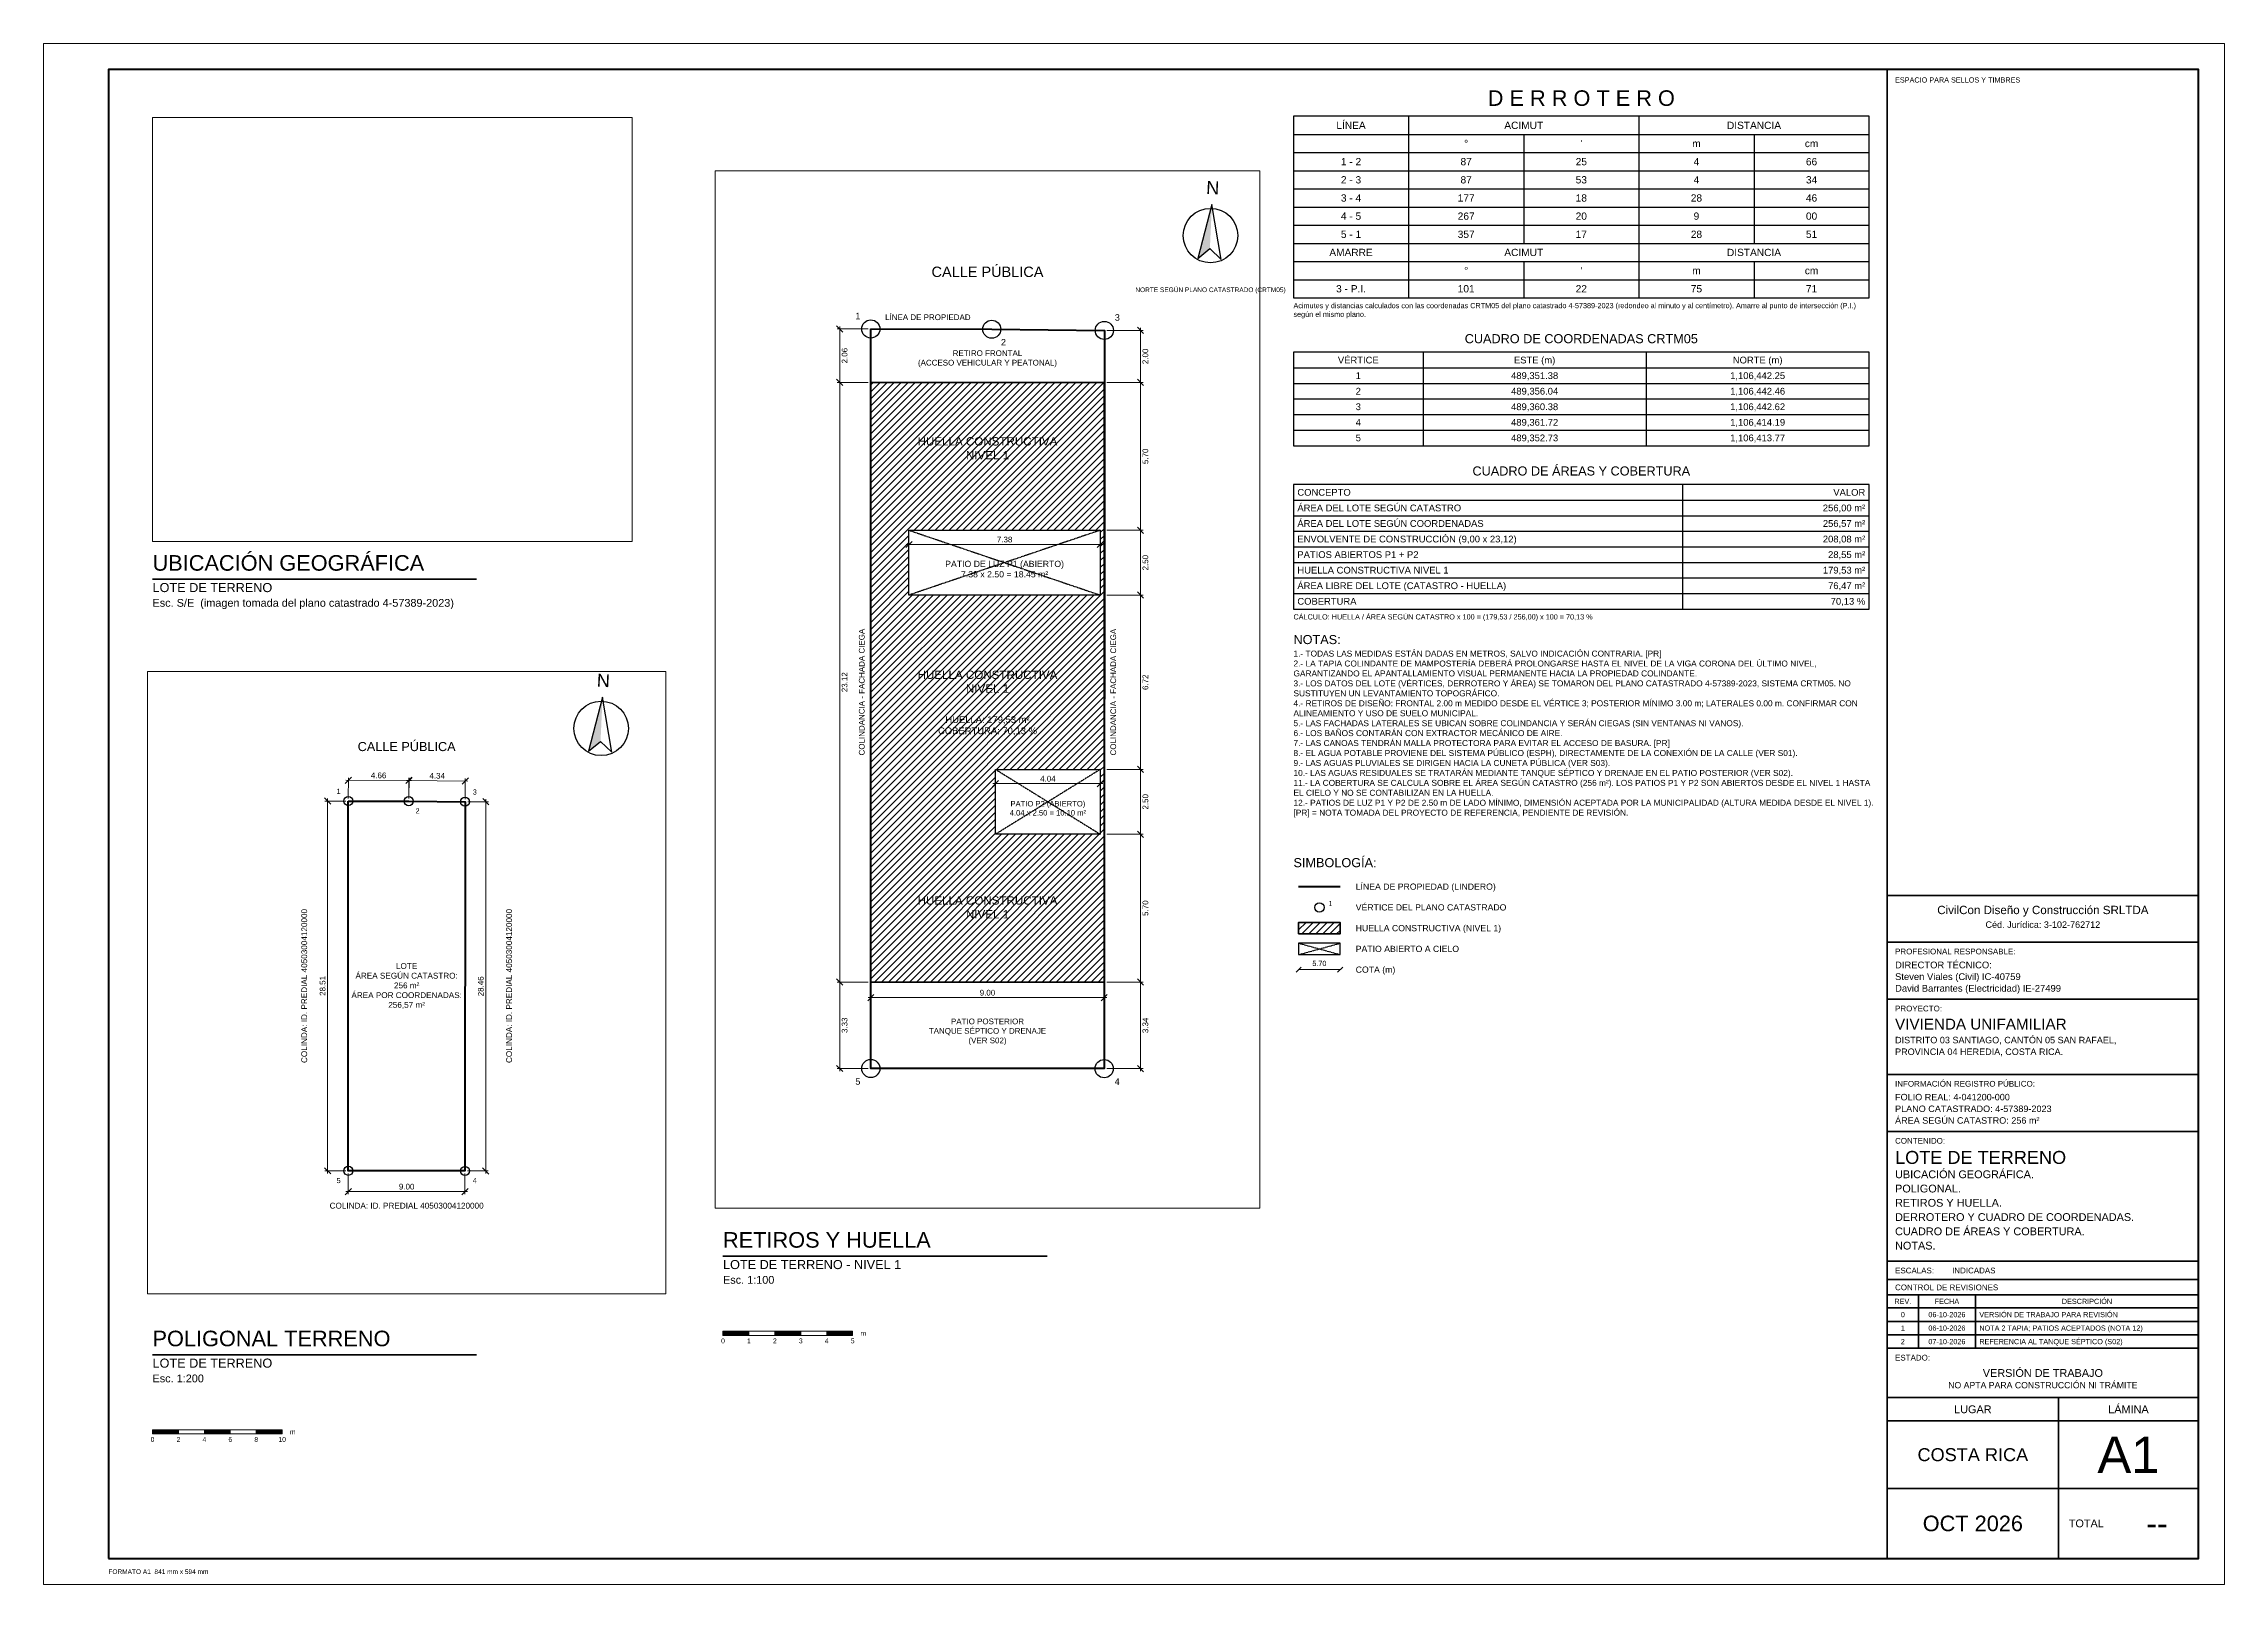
# Paper-space layout 'A1-LOTE' of a CAD drawing. Header units: metres, sheet in millimetres. Extents: x 0 to 841, y 0 to 594.
# The model-space entities are those that its viewports show. They can reach past a viewport. Long polylines and large blocks are cut down to what shows.
import ezdxf
from ezdxf.enums import TextEntityAlignment as Align

# ---------------------------------------------------------------- set-up
doc = ezdxf.new("R2010")
doc.units = ezdxf.units.M
doc.linetypes.add('DASHED2', pattern=[0.762, 0.635, -0.127])
for name, color, linetype, lineweight in [('A-CAJETIN', 7, 'Continuous', 35), ('A-CAJETIN-TXT', 7, 'Continuous', 25), ('A-ESCALA-GRAF', 7, 'Continuous', 18), ('A-HUELLA', 7, 'Continuous', 35), ('A-HUELLA-TRAMA', 8, 'Continuous', 9), ('A-IMAGEN-REF', 7, 'Continuous', 13), ('A-MARCO', 7, 'Continuous', 70), ('A-NORTE', 7, 'Continuous', 25), ('A-NOTAS', 7, 'Continuous', 18), ('A-PATIO', 7, 'Continuous', 25), ('A-TABLAS', 7, 'Continuous', 25), ('A-TEXTO', 7, 'Continuous', 18), ('A-TITULOS', 7, 'Continuous', 35), ('T-COTA-100', 7, 'Continuous', 18), ('T-COTA-200', 7, 'Continuous', 18), ('T-LINDERO', 7, 'Continuous', 50), ('T-TXT-100', 7, 'Continuous', 18), ('T-TXT-200', 7, 'Continuous', 18), ('T-VERTICE', 7, 'Continuous', 25)]:
    doc.layers.add(name, color=color, linetype=linetype, lineweight=lineweight)
doc.layers.add('A-VIEWPORT', color=8, linetype='Continuous', lineweight=13, plot=False)
doc.styles.add('ARIAL', font='arial.ttf')
doc.dimstyles.new('COTA-100', dxfattribs={"dimtxt": 0.22, "dimasz": 0.12, "dimexe": 0.1, "dimexo": 0.1, "dimgap": 0.08, "dimtad": 1, "dimzin": 0, "dimdsep": 46, "dimtxsty": 'ARIAL', "dimtsz": 0.12, "dimcen": 2.5, "dimdle": 0.1, "dimclrd": 7, "dimclre": 7, "dimclrt": 7, "dimazin": 3, "dimtfac": 1, "dimtmove": 0, "dimatfit": 3, "dimlwd": 18, "dimlwe": 13})
doc.dimstyles.new('COTA-200', dxfattribs={"dimtxt": 0.44, "dimasz": 0.24, "dimexe": 0.2, "dimexo": 0.2, "dimgap": 0.16, "dimtad": 1, "dimzin": 0, "dimdsep": 46, "dimtxsty": 'ARIAL', "dimtsz": 0.24, "dimcen": 2.5, "dimdle": 0.2, "dimclrd": 7, "dimclre": 7, "dimclrt": 7, "dimazin": 3, "dimtfac": 1, "dimtmove": 0, "dimatfit": 3, "dimlwd": 18, "dimlwe": 13})
picture_1 = doc.add_image_def('image1.png', size_in_pixel=(1470, 1299))

# ---------------------------------------------------------------- blocks, each defined once
blk = doc.blocks.new('NORTE')
blk.add_hatch(color=0).paths.add_polyline_path([(0, 12), (0, -5), (-4.5, -9)])
blk.add_lwpolyline([(0, 12), (-4.5, -9), (0, -5), (4.5, -9)], close=True)
blk.add_circle((0, 0), 10.5)
at = {"style": 'ARIAL'}
blk.add_text('N', height=5, dxfattribs=at).set_placement((0, 14.5), align=Align.BOTTOM_CENTER)
blk = doc.blocks.new('CAJETIN_A1')
for p, q in [((0, 255.6), (120, 255.6)), ((0, 237.6), (120, 237.6)), ((0, 215.6), (120, 215.6)), ((0, 186.6), (120, 186.6)), ((0, 164.6), (120, 164.6)), ((0, 114.6), (120, 114.6)), ((0, 107.6), (120, 107.6)), ((0, 101.6), (120, 101.6)), ((12, 101.6), (12, 81)), ((34, 101.6), (34, 81)), ((0, 96.6), (120, 96.6)), ((0, 91.4), (120, 91.4)), ((0, 86.2), (120, 86.2)), ((0, 81), (120, 81)), ((0, 62), (120, 62)), ((66, 62), (66, 0)), ((0, 53), (120, 53)), ((0, 27), (120, 27))]:
    blk.add_line(p, q)
blk.add_lwpolyline([(0, 0), (120, 0), (120, 574), (0, 574)], close=True)
at = {"style": 'ARIAL'}
for s, height, p in [('ESPACIO PARA SELLOS Y TIMBRES', 2, (3, 571)), ('PROFESIONAL RESPONSABLE:', 2.2, (3, 235.1)), ('PROYECTO:', 2.2, (3, 213.1)), ('INFORMACIÓN REGISTRO PÚBLICO:', 2.2, (3, 184.1)), ('CONTENIDO:', 2.2, (3, 162.1)), ('ESCALAS:', 2.2, (3, 112.1)), ('CONTROL DE REVISIONES', 2.2, (3, 105.6)), ('ESTADO:', 2.2, (3, 78.5))]:
    blk.add_text(s, height=height, dxfattribs=at).set_placement(p, align=Align.TOP_LEFT)
for s, height, p in [('REV.', 2, (6, 99.1)), ('FECHA', 2, (23, 99.1)), ('DESCRIPCIÓN', 2, (77, 99.1)), ('LUGAR', 3, (33, 57.5)), ('LÁMINA', 3, (93, 57.5))]:
    blk.add_text(s, height=height, dxfattribs=at).set_placement(p, align=Align.MIDDLE_CENTER)
blk.add_text('TOTAL', height=3, dxfattribs=at).set_placement((70, 13.5), align=Align.MIDDLE_LEFT)
for tag, height, p in [('EMPRESA_CED', 2.5, (60, 245.6)), ('EMPRESA', 3.2, (60, 251.6)), ('ESTADO_1', 3, (60, 73)), ('ESTADO_2', 2.4, (60, 68))]:
    blk.add_attdef(tag, text='', height=height, dxfattribs=at).set_placement(p, align=Align.TOP_CENTER)
for tag, height, p in [('PROF_1', 2.6, (3, 230.1)), ('PROF_2', 2.6, (3, 225.6)), ('PROF_3', 2.6, (3, 221.1)), ('PROYECTO', 4.2, (3, 208.1)), ('UBIC_1', 2.5, (3, 201.1)), ('UBIC_2', 2.5, (3, 196.6)), ('UBIC_3', 2.5, (3, 192.1)), ('REG_1', 2.5, (3, 179.1)), ('REG_2', 2.5, (3, 174.6)), ('REG_3', 2.5, (3, 170.1)), ('CONT_TIT', 5, (3, 157.1)), ('CONT_1', 3, (3, 149.6)), ('CONT_2', 3, (3, 144.1)), ('CONT_3', 3, (3, 138.6)), ('CONT_4', 3, (3, 133.1)), ('CONT_5', 3, (3, 127.6)), ('CONT_6', 3, (3, 122.1)), ('ESCALAS', 2.2, (25, 112.1))]:
    blk.add_attdef(tag, text='', height=height, dxfattribs=at).set_placement(p, align=Align.TOP_LEFT)
for tag, height, p in [('REV0_N', 2, (6, 94)), ('REV0_F', 2, (23, 94)), ('REV1_N', 2, (6, 88.8)), ('REV2_N', 2, (6, 83.6)), ('REV1_F', 2, (23, 88.8)), ('REV2_F', 2, (23, 83.6)), ('LUGAR', 5, (33, 40)), ('LAMINA', 14, (93, 40)), ('TOTAL', 9, (104, 13.5)), ('FECHA', 6, (33, 13.5))]:
    blk.add_attdef(tag, text='', height=height, dxfattribs=at).set_placement(p, align=Align.MIDDLE_CENTER)
for tag, p in [('REV0_D', (35.5, 94)), ('REV1_D', (35.5, 88.8)), ('REV2_D', (35.5, 83.6))]:
    blk.add_attdef(tag, text='', height=2, dxfattribs=at).set_placement(p, align=Align.MIDDLE_LEFT)
blk = doc.blocks.new('VERTICE')
blk.add_circle((0, 0), 0.35)

msp = doc.modelspace()

# ---------------------------------------------------------------- hatches: boundary and pattern name
at = {"layer": 'A-HUELLA-TRAMA'}
h = msp.add_hatch(dxfattribs=at)
h.set_pattern_fill('ANSI31', scale=0.06)
h.paths.add_polyline_path([(0, -2.06), (9, -2.06), (9, -25.18), (0, -25.18)])
h.paths.add_polyline_path([(1.47, -7.76), (8.85, -7.76), (8.85, -10.26), (1.47, -10.26)], flags=16)
h.paths.add_polyline_path([(4.81, -16.98), (8.85, -16.98), (8.85, -19.48), (4.81, -19.48)], flags=16)

# ---------------------------------------------------------------- linework, layer by layer
at = {"layer": 'A-HUELLA'}
msp.add_lwpolyline([(0, -2.06), (9, -2.06), (9, -25.18), (0, -25.18)], close=True, dxfattribs=at)
at = {"layer": 'A-PATIO', "linetype": 'DASHED2', "ltscale": 0.25}
for p, q in [((1.47, -7.76), (8.85, -10.26)), ((8.85, -7.76), (1.47, -10.26)), ((4.81, -16.98), (8.85, -19.48)), ((8.85, -16.98), (4.81, -19.48))]:
    msp.add_line(p, q, dxfattribs=at)
at = {"layer": 'A-PATIO'}
for points in [[(1.47, -7.76), (8.85, -7.76), (8.85, -10.26), (1.47, -10.26)], [(4.81, -16.98), (8.85, -16.98), (8.85, -19.48), (4.81, -19.48)]]:
    msp.add_lwpolyline(points, close=True, dxfattribs=at)
at = {"layer": 'T-LINDERO'}
msp.add_lwpolyline([(0, 0), (4.665, -0.011), (9.007, -0.057), (9, -28.518), (0, -28.512)], close=True, dxfattribs=at)

# ---------------------------------------------------------------- block references
at = {"layer": 'T-VERTICE'}
for p in [(0, 0), (4.665, -0.011), (9.007, -0.057), (0, -28.512), (9, -28.518)]:
    msp.add_blockref('VERTICE', p, dxfattribs=at)

# ---------------------------------------------------------------- texts
at = {"layer": 'T-TXT-100', "style": 'ARIAL'}
for s, p in [('1', (-0.5, 0.5)), ('3', (9.507, 0.443)), ('2', (5.115, -0.511)), ('5', (-0.5, -29.012)), ('4', (9.5, -29.018))]:
    msp.add_text(s, height=0.25, dxfattribs=at).set_placement(p, align=Align.MIDDLE_CENTER)
for p in [(-0.35, -14), (9.35, -14)]:
    msp.add_text('COLINDANCIA - FACHADA CIEGA', height=0.22, rotation=90, dxfattribs=at).set_placement(p, align=Align.MIDDLE_CENTER)
at = {"layer": 'T-TXT-100', "attachment_point": 5, "style": 'ARIAL'}
for s, insert, char_height, width in [('CALLE PÚBLICA', (4.5, 2.2), 0.4, 6.5), ('LÍNEA DE PROPIEDAD', (2.2, 0.45), 0.22, 6.5), ('RETIRO FRONTAL\\P(ACCESO VEHICULAR Y PEATONAL)', (4.5, -1.15), 0.22, 7.5), ('HUELLA CONSTRUCTIVA\\PNIVEL 1', (4.5, -4.6), 0.32, 6.5), ('PATIO DE LUZ P1 (ABIERTO)\\P7.38 x 2.50 = 18.45 m²', (5.16, -9.26), 0.24, 5.5), ('HUELLA CONSTRUCTIVA\\PNIVEL 1', (4.5, -13.6), 0.32, 6.5), ('HUELLA: 179,53 m²\\PCOBERTURA: 70,13 %', (4.5, -15.3), 0.26, 6), ('PATIO P2 (ABIERTO)\\P4.04 x 2.50 = 10.10 m²', (6.83, -18.48), 0.21, 3.9), ('HUELLA CONSTRUCTIVA\\PNIVEL 1', (4.5, -22.3), 0.32, 6.5), ('PATIO POSTERIOR\\PTANQUE SÉPTICO Y DRENAJE\\P(VER S02)', (4.5, -27.096), 0.22, 8)]:
    msp.add_mtext(s, dxfattribs=dict(at, insert=insert, char_height=char_height, width=width))
at = {"layer": 'T-TXT-200', "style": 'ARIAL'}
for s, height, p in [('CALLE PÚBLICA', 0.7, (4.5, 4.2)), ('1', 0.4, (-0.75, 0.75)), ('3', 0.4, (9.757, 0.693)), ('2', 0.4, (5.34, -0.761)), ('5', 0.4, (-0.75, -29.262)), ('4', 0.4, (9.75, -29.268)), ('COLINDA: ID. PREDIAL 40503004120000', 0.45, (4.5, -31.2))]:
    msp.add_text(s, height=height, dxfattribs=at).set_placement(p, align=Align.MIDDLE_CENTER)
for p in [(-3.4, -14.26), (12.4, -14.26)]:
    msp.add_text('COLINDA: ID. PREDIAL 40503004120000', height=0.45, rotation=90, dxfattribs=at).set_placement(p, align=Align.MIDDLE_CENTER)
at = {"layer": 'T-TXT-200', "insert": (4.5, -14.26), "char_height": 0.45, "width": 8.5, "attachment_point": 5, "style": 'ARIAL'}
msp.add_mtext('LOTE\\PÁREA SEGÚN CATASTRO: 256 m²\\PÁREA POR COORDENADAS: 256,57 m²', dxfattribs=at)

# ---------------------------------------------------------------- dimensions: what is measured, and where the dimension line sits
at = {"layer": 'T-COTA-100'}
for base, p1, p2 in [((-1.2, 0), (0, 0), (0, -2.06)), ((10.4, -0.057), (9, -0.057), (9, -2.06)), ((-1.2, -2.06), (0, -2.06), (0, -25.18)), ((10.4, -2.06), (9, -2.06), (9, -7.76)), ((10.4, -7.76), (9, -7.76), (9, -10.26)), ((10.4, -10.26), (9, -10.26), (9, -16.98)), ((10.4, -16.98), (9, -16.98), (9, -19.48)), ((10.4, -19.48), (9, -19.48), (9, -25.18)), ((-1.2, -25.18), (0, -25.18), (0, -28.512)), ((10.4, -25.18), (9, -25.18), (9, -28.518))]:
    msp.add_linear_dim(base=base, p1=p1, p2=p2, angle=90, dimstyle='COTA-100', dxfattribs=at).render()
for base, p1, p2 in [((1.47, -8.31), (1.47, -7.76), (8.85, -7.76)), ((4.81, -17.53), (4.81, -16.98), (8.85, -16.98)), ((0, -25.78), (0, -25.18), (9, -25.18))]:
    msp.add_linear_dim(base=base, p1=p1, p2=p2, dimstyle='COTA-100', dxfattribs=at).render()
at = {"layer": 'T-COTA-200'}
for base, p1, p2, angle in [((0.0037, 1.6), (0, 0), (4.6647, -0.0109), 359.86637), ((4.682, 1.589), (4.665, -0.011), (9.007, -0.057), 359.39745), ((-1.6, -28.512), (0, -28.512), (0, 0), 90), ((10.6, -28.519), (9, -28.518), (9.007, -0.057), 89.98466), ((-0.001, -30.112), (0, -28.512), (9, -28.518), 359.96095)]:
    msp.add_linear_dim(base=base, p1=p1, p2=p2, angle=angle, dimstyle='COTA-200', dxfattribs=at).render()

psp = doc.layouts.new('A1-LOTE')

# ---------------------------------------------------------------- hatches: boundary and pattern name
at = {"layer": 'A-ESCALA-GRAF'}
for points in [[(262, 96), (272, 96), (272, 97.6), (262, 97.6)], [(282, 96), (292, 96), (292, 97.6), (282, 97.6)], [(302, 96), (312, 96), (312, 97.6), (302, 97.6)], [(42, 58), (52, 58), (52, 59.6), (42, 59.6)], [(62, 58), (72, 58), (72, 59.6), (62, 59.6)], [(82, 58), (92, 58), (92, 59.6), (82, 59.6)]]:
    psp.add_hatch(color=7, dxfattribs=at).paths.add_polyline_path(points)
at = {"layer": 'A-HUELLA-TRAMA'}
h = psp.add_hatch(dxfattribs=at)
h.set_pattern_fill('ANSI31', scale=0.6)
h.paths.add_polyline_path([(484, 250.8), (500, 250.8), (500, 255.2), (484, 255.2)])

# ---------------------------------------------------------------- linework, layer by layer
at = {"layer": 'A-ESCALA-GRAF'}
for points in [[(262, 96), (272, 96), (272, 97.6), (262, 97.6)], [(272, 96), (282, 96), (282, 97.6), (272, 97.6)], [(282, 96), (292, 96), (292, 97.6), (282, 97.6)], [(292, 96), (302, 96), (302, 97.6), (292, 97.6)], [(302, 96), (312, 96), (312, 97.6), (302, 97.6)], [(42, 58), (52, 58), (52, 59.6), (42, 59.6)], [(52, 58), (62, 58), (62, 59.6), (52, 59.6)], [(62, 58), (72, 58), (72, 59.6), (62, 59.6)], [(72, 58), (82, 58), (82, 59.6), (72, 59.6)], [(82, 58), (92, 58), (92, 59.6), (82, 59.6)]]:
    psp.add_lwpolyline(points, close=True, dxfattribs=at)
at = {"layer": 'A-HUELLA'}
psp.add_lwpolyline([(484, 250.8), (500, 250.8), (500, 255.2), (484, 255.2)], close=True, dxfattribs=at)
at = {"layer": 'A-MARCO'}
psp.add_lwpolyline([(25, 10), (831, 10), (831, 584), (25, 584)], close=True, dxfattribs=at)
at = {"layer": 'A-PATIO', "linetype": 'DASHED2'}
for p, q in [((484, 242.8), (500, 247.2)), ((484, 247.2), (500, 242.8))]:
    psp.add_line(p, q, dxfattribs=at)
at = {"layer": 'A-PATIO'}
psp.add_lwpolyline([(484, 242.8), (500, 242.8), (500, 247.2), (484, 247.2)], close=True, dxfattribs=at)
at = {"layer": 'A-TABLAS'}
for p, q in [((526.4, 566), (526.4, 559)), ((615.2, 566), (615.2, 559)), ((482, 559), (704, 559)), ((526.4, 559), (526.4, 552)), ((570.8, 559), (570.8, 552)), ((615.2, 559), (615.2, 552)), ((659.6, 559), (659.6, 552)), ((482, 552), (704, 552)), ((526.4, 552), (526.4, 545)), ((570.8, 552), (570.8, 545)), ((615.2, 552), (615.2, 545)), ((659.6, 552), (659.6, 545)), ((482, 545), (704, 545)), ((526.4, 545), (526.4, 538)), ((570.8, 545), (570.8, 538)), ((615.2, 545), (615.2, 538)), ((659.6, 545), (659.6, 538)), ((482, 538), (704, 538)), ((482, 531), (704, 531)), ((526.4, 538), (526.4, 531)), ((526.4, 531), (526.4, 524)), ((570.8, 538), (570.8, 531)), ((570.8, 531), (570.8, 524)), ((615.2, 538), (615.2, 531)), ((615.2, 531), (615.2, 524)), ((659.6, 538), (659.6, 531)), ((659.6, 531), (659.6, 524)), ((482, 524), (704, 524)), ((526.4, 524), (526.4, 517)), ((570.8, 524), (570.8, 517)), ((615.2, 524), (615.2, 517)), ((659.6, 524), (659.6, 517)), ((482, 517), (704, 517)), ((526.4, 517), (526.4, 510)), ((615.2, 517), (615.2, 510)), ((482, 510), (704, 510)), ((526.4, 510), (526.4, 503)), ((570.8, 510), (570.8, 503)), ((615.2, 510), (615.2, 503)), ((659.6, 510), (659.6, 503)), ((482, 503), (704, 503)), ((526.4, 503), (526.4, 496)), ((570.8, 503), (570.8, 496)), ((615.2, 503), (615.2, 496)), ((659.6, 503), (659.6, 496)), ((532, 475), (532, 469)), ((618, 475), (618, 469)), ((482, 469), (704, 469)), ((482, 463), (704, 463)), ((532, 469), (532, 463)), ((532, 463), (532, 457)), ((618, 469), (618, 463)), ((618, 463), (618, 457)), ((482, 457), (704, 457)), ((532, 457), (532, 451)), ((618, 457), (618, 451)), ((482, 451), (704, 451)), ((532, 451), (532, 445)), ((618, 451), (618, 445)), ((482, 445), (704, 445)), ((532, 445), (532, 439)), ((618, 445), (618, 439)), ((632, 424), (632, 418)), ((482, 418), (704, 418)), ((632, 418), (632, 412)), ((482, 412), (704, 412)), ((482, 406), (704, 406)), ((632, 412), (632, 406)), ((632, 406), (632, 400)), ((482, 400), (704, 400)), ((632, 400), (632, 394)), ((482, 394), (704, 394)), ((482, 388), (704, 388)), ((632, 394), (632, 388)), ((632, 388), (632, 382)), ((482, 382), (704, 382)), ((632, 382), (632, 376))]:
    psp.add_line(p, q, dxfattribs=at)
for points in [[(482, 496), (704, 496), (704, 566), (482, 566)], [(482, 439), (704, 439), (704, 475), (482, 475)], [(482, 376), (704, 376), (704, 424), (482, 424)]]:
    psp.add_lwpolyline(points, close=True, dxfattribs=at)
at = {"layer": 'A-TEXTO'}
for p, q in [((483, 236), (485, 238)), ((484, 237), (500, 237)), ((499, 236), (501, 238))]:
    psp.add_line(p, q, dxfattribs=at)
at = {"layer": 'A-TITULOS'}
for p, q in [((42, 387.5), (167, 387.5)), ((262, 126.5), (387, 126.5)), ((42, 88.5), (167, 88.5))]:
    psp.add_line(p, q, dxfattribs=at)
at = {"layer": 'A-VIEWPORT'}
psp.add_lwpolyline([(0, 0), (841, 0), (841, 594), (0, 594)], close=True, dxfattribs=at)
at = {"layer": 'T-LINDERO'}
psp.add_line((484, 269), (500, 269), dxfattribs=at)
at = {"layer": 'T-VERTICE'}
psp.add_circle((492, 261), 1.8, dxfattribs=at)

# ---------------------------------------------------------------- block references
at = {"layer": 'A-CAJETIN'}
ref = psp.add_blockref('CAJETIN_A1', (711, 10), dxfattribs=at)
ref.add_attrib('EMPRESA', 'CivilCon Diseño y Construcción SRLTDA', dxfattribs={"layer": 'A-CAJETIN-TXT', "height": 3.2, "style": 'ARIAL'}).set_placement((771, 261.6), align=Align.TOP_CENTER)
ref.add_attrib('EMPRESA_CED', 'Céd. Jurídica: 3-102-762712', dxfattribs={"layer": 'A-CAJETIN-TXT', "height": 2.5, "style": 'ARIAL'}).set_placement((771, 255.6), align=Align.TOP_CENTER)
ref.add_attrib('PROF_1', 'DIRECTOR TÉCNICO:', dxfattribs={"layer": 'A-CAJETIN-TXT', "height": 2.6, "style": 'ARIAL'}).set_placement((714, 240.1), align=Align.TOP_LEFT)
ref.add_attrib('PROF_2', 'Steven Viales (Civil) IC-40759', dxfattribs={"layer": 'A-CAJETIN-TXT', "height": 2.6, "style": 'ARIAL'}).set_placement((714, 235.6), align=Align.TOP_LEFT)
ref.add_attrib('PROF_3', 'David Barrantes (Electricidad) IE-27499', dxfattribs={"layer": 'A-CAJETIN-TXT', "height": 2.6, "style": 'ARIAL'}).set_placement((714, 231.1), align=Align.TOP_LEFT)
ref.add_attrib('PROYECTO', 'VIVIENDA UNIFAMILIAR', dxfattribs={"layer": 'A-CAJETIN-TXT', "height": 4.2, "style": 'ARIAL'}).set_placement((714, 218.1), align=Align.TOP_LEFT)
ref.add_attrib('UBIC_1', 'DISTRITO 03 SANTIAGO, CANTÓN 05 SAN RAFAEL,', dxfattribs={"layer": 'A-CAJETIN-TXT', "height": 2.5, "style": 'ARIAL'}).set_placement((714, 211.1), align=Align.TOP_LEFT)
ref.add_attrib('UBIC_2', 'PROVINCIA 04 HEREDIA, COSTA RICA.', dxfattribs={"layer": 'A-CAJETIN-TXT', "height": 2.5, "style": 'ARIAL'}).set_placement((714, 206.6), align=Align.TOP_LEFT)
ref.add_attrib('REG_1', 'FOLIO REAL: 4-041200-000', dxfattribs={"layer": 'A-CAJETIN-TXT', "height": 2.5, "style": 'ARIAL'}).set_placement((714, 189.1), align=Align.TOP_LEFT)
ref.add_attrib('REG_2', 'PLANO CATASTRADO: 4-57389-2023', dxfattribs={"layer": 'A-CAJETIN-TXT', "height": 2.5, "style": 'ARIAL'}).set_placement((714, 184.6), align=Align.TOP_LEFT)
ref.add_attrib('REG_3', 'ÁREA SEGÚN CATASTRO: 256 m²', dxfattribs={"layer": 'A-CAJETIN-TXT', "height": 2.5, "style": 'ARIAL'}).set_placement((714, 180.1), align=Align.TOP_LEFT)
ref.add_attrib('CONT_TIT', 'LOTE DE TERRENO', dxfattribs={"layer": 'A-CAJETIN-TXT', "height": 5, "style": 'ARIAL'}).set_placement((714, 167.1), align=Align.TOP_LEFT)
ref.add_attrib('CONT_1', 'UBICACIÓN GEOGRÁFICA.', dxfattribs={"layer": 'A-CAJETIN-TXT', "height": 3, "style": 'ARIAL'}).set_placement((714, 159.6), align=Align.TOP_LEFT)
ref.add_attrib('CONT_2', 'POLIGONAL.', dxfattribs={"layer": 'A-CAJETIN-TXT', "height": 3, "style": 'ARIAL'}).set_placement((714, 154.1), align=Align.TOP_LEFT)
ref.add_attrib('CONT_3', 'RETIROS Y HUELLA.', dxfattribs={"layer": 'A-CAJETIN-TXT', "height": 3, "style": 'ARIAL'}).set_placement((714, 148.6), align=Align.TOP_LEFT)
ref.add_attrib('CONT_4', 'DERROTERO Y CUADRO DE COORDENADAS.', dxfattribs={"layer": 'A-CAJETIN-TXT', "height": 3, "style": 'ARIAL'}).set_placement((714, 143.1), align=Align.TOP_LEFT)
ref.add_attrib('CONT_5', 'CUADRO DE ÁREAS Y COBERTURA.', dxfattribs={"layer": 'A-CAJETIN-TXT', "height": 3, "style": 'ARIAL'}).set_placement((714, 137.6), align=Align.TOP_LEFT)
ref.add_attrib('CONT_6', 'NOTAS.', dxfattribs={"layer": 'A-CAJETIN-TXT', "height": 3, "style": 'ARIAL'}).set_placement((714, 132.1), align=Align.TOP_LEFT)
ref.add_attrib('ESCALAS', 'INDICADAS', dxfattribs={"layer": 'A-CAJETIN-TXT', "height": 2.2, "style": 'ARIAL'}).set_placement((736, 122.1), align=Align.TOP_LEFT)
ref.add_attrib('REV0_N', '0', dxfattribs={"layer": 'A-CAJETIN-TXT', "height": 2, "style": 'ARIAL'}).set_placement((717, 104), align=Align.MIDDLE_CENTER)
ref.add_attrib('REV0_F', '06-10-2026', dxfattribs={"layer": 'A-CAJETIN-TXT', "height": 2, "style": 'ARIAL'}).set_placement((734, 104), align=Align.MIDDLE_CENTER)
ref.add_attrib('REV0_D', 'VERSIÓN DE TRABAJO PARA REVISIÓN', dxfattribs={"layer": 'A-CAJETIN-TXT', "height": 2, "style": 'ARIAL'}).set_placement((746.5, 104), align=Align.MIDDLE_LEFT)
ref.add_attrib('REV1_N', '1', dxfattribs={"layer": 'A-CAJETIN-TXT', "height": 2, "style": 'ARIAL'}).set_placement((717, 98.8), align=Align.MIDDLE_CENTER)
ref.add_attrib('REV1_F', '06-10-2026', dxfattribs={"layer": 'A-CAJETIN-TXT', "height": 2, "style": 'ARIAL'}).set_placement((734, 98.8), align=Align.MIDDLE_CENTER)
ref.add_attrib('REV1_D', 'NOTA 2 TAPIA; PATIOS ACEPTADOS (NOTA 12)', dxfattribs={"layer": 'A-CAJETIN-TXT', "height": 2, "style": 'ARIAL'}).set_placement((746.5, 98.8), align=Align.MIDDLE_LEFT)
ref.add_attrib('REV2_N', '2', dxfattribs={"layer": 'A-CAJETIN-TXT', "height": 2, "style": 'ARIAL'}).set_placement((717, 93.6), align=Align.MIDDLE_CENTER)
ref.add_attrib('REV2_F', '07-10-2026', dxfattribs={"layer": 'A-CAJETIN-TXT', "height": 2, "style": 'ARIAL'}).set_placement((734, 93.6), align=Align.MIDDLE_CENTER)
ref.add_attrib('REV2_D', 'REFERENCIA AL TANQUE SÉPTICO (S02)', dxfattribs={"layer": 'A-CAJETIN-TXT', "height": 2, "style": 'ARIAL'}).set_placement((746.5, 93.6), align=Align.MIDDLE_LEFT)
ref.add_attrib('ESTADO_1', 'VERSIÓN DE TRABAJO', dxfattribs={"layer": 'A-CAJETIN-TXT', "height": 3, "style": 'ARIAL'}).set_placement((771, 83), align=Align.TOP_CENTER)
ref.add_attrib('ESTADO_2', 'NO APTA PARA CONSTRUCCIÓN NI TRÁMITE', dxfattribs={"layer": 'A-CAJETIN-TXT', "height": 2.4, "style": 'ARIAL'}).set_placement((771, 78), align=Align.TOP_CENTER)
ref.add_attrib('LUGAR', 'COSTA RICA', dxfattribs={"layer": 'A-CAJETIN-TXT', "height": 5, "style": 'ARIAL'}).set_placement((744, 50), align=Align.MIDDLE_CENTER)
ref.add_attrib('LAMINA', 'A1', dxfattribs={"layer": 'A-CAJETIN-TXT', "height": 14, "style": 'ARIAL'}).set_placement((804, 50), align=Align.MIDDLE_CENTER)
ref.add_attrib('FECHA', 'OCT 2026', dxfattribs={"layer": 'A-CAJETIN-TXT', "height": 6, "style": 'ARIAL'}).set_placement((744, 23.5), align=Align.MIDDLE_CENTER)
ref.add_attrib('TOTAL', '--', dxfattribs={"layer": 'A-CAJETIN-TXT', "height": 9, "style": 'ARIAL'}).set_placement((815, 23.5), align=Align.MIDDLE_CENTER)
at = {"layer": 'A-NORTE', "rotation": -2.7138851038993153}
for p in [(450, 520), (215, 330)]:
    psp.add_blockref('NORTE', p, dxfattribs=at)

# ---------------------------------------------------------------- texts
at = {"layer": 'A-ESCALA-GRAF', "style": 'ARIAL'}
for s, p in [('0', (262, 94.8)), ('1', (272, 94.8)), ('2', (282, 94.8)), ('3', (292, 94.8)), ('4', (302, 94.8)), ('5', (312, 94.8)), ('0', (42, 56.8)), ('2', (52, 56.8)), ('4', (62, 56.8)), ('6', (72, 56.8)), ('8', (82, 56.8)), ('10', (92, 56.8))]:
    psp.add_text(s, height=1.87, dxfattribs=at).set_placement(p, align=Align.TOP_CENTER)
for p in [(315, 96.8), (95, 58.8)]:
    psp.add_text('m', height=1.87, dxfattribs=at).set_placement(p, align=Align.MIDDLE_LEFT)
at = {"layer": 'A-NOTAS', "width": 222, "attachment_point": 1, "style": 'ARIAL'}
for s, insert, char_height in [('Acimutes y distancias calculados con las coordenadas CRTM05 del plano catastrado 4-57389-2023 (redondeo al minuto y al centímetro). Amarre al punto de intersección (P.I.) según el mismo plano.', (482, 494), 2), ('1.- TODAS LAS MEDIDAS ESTÁN DADAS EN METROS, SALVO INDICACIÓN CONTRARIA. [PR]\\P2.- LA TAPIA COLINDANTE DE MAMPOSTERÍA DEBERÁ PROLONGARSE HASTA EL NIVEL DE LA VIGA CORONA DEL ÚLTIMO NIVEL, GARANTIZANDO EL APANTALLAMIENTO VISUAL PERMANENTE HACIA LA PROPIEDAD COLINDANTE.\\P3.- LOS DATOS DEL LOTE (VÉRTICES, DERROTERO Y ÁREA) SE TOMARON DEL PLANO CATASTRADO 4-57389-2023, SISTEMA CRTM05. NO SUSTITUYEN UN LEVANTAMIENTO TOPOGRÁFICO.\\P4.- RETIROS DE DISEÑO: FRONTAL 2.00 m MEDIDO DESDE EL VÉRTICE 3; POSTERIOR MÍNIMO 3.00 m; LATERALES 0.00 m. CONFIRMAR CON ALINEAMIENTO Y USO DE SUELO MUNICIPAL.\\P5.- LAS FACHADAS LATERALES SE UBICAN SOBRE COLINDANCIA Y SERÁN CIEGAS (SIN VENTANAS NI VANOS).\\P6.- LOS BAÑOS CONTARÁN CON EXTRACTOR MECÁNICO DE AIRE.\\P7.- LAS CANOAS TENDRÁN MALLA PROTECTORA PARA EVITAR EL ACCESO DE BASURA. [PR]\\P8.- EL AGUA POTABLE PROVIENE DEL SISTEMA PÚBLICO (ESPH), DIRECTAMENTE DE LA CONEXIÓN DE LA CALLE (VER S01).\\P9.- LAS AGUAS PLUVIALES SE DIRIGEN HACIA LA CUNETA PÚBLICA (VER S03).\\P10.- LAS AGUAS RESIDUALES SE TRATARÁN MEDIANTE TANQUE SÉPTICO Y DRENAJE EN EL PATIO POSTERIOR (VER S02).\\P11.- LA COBERTURA SE CALCULA SOBRE EL ÁREA SEGÚN CATASTRO (256 m²). LOS PATIOS P1 Y P2 SON ABIERTOS DESDE EL NIVEL 1 HASTA EL CIELO Y NO SE CONTABILIZAN EN LA HUELLA.\\P12.- PATIOS DE LUZ P1 Y P2 DE 2.50 m DE LADO MÍNIMO, DIMENSIÓN ACEPTADA POR LA MUNICIPALIDAD (ALTURA MEDIDA DESDE EL NIVEL 1).\\P[PR] = NOTA TOMADA DEL PROYECTO DE REFERENCIA, PENDIENTE DE REVISIÓN.', (482, 360), 2.3)]:
    psp.add_mtext(s, dxfattribs=dict(at, insert=insert, char_height=char_height))
at = {"layer": 'A-TEXTO', "style": 'ARIAL'}
for s, height, p in [('LÍNEA', 2.8, (504.2, 562.5)), ('ACIMUT', 2.8, (570.8, 562.5)), ('DISTANCIA', 2.8, (659.6, 562.5)), ('°', 2.8, (548.6, 555.5)), ("'", 2.8, (593, 555.5)), ('m', 2.8, (637.4, 555.5)), ('cm', 2.8, (681.8, 555.5)), ('1 - 2', 2.8, (504.2, 548.5)), ('87', 2.8, (548.6, 548.5)), ('25', 2.8, (593, 548.5)), ('4', 2.8, (637.4, 548.5)), ('66', 2.8, (681.8, 548.5)), ('2 - 3', 2.8, (504.2, 541.5)), ('87', 2.8, (548.6, 541.5)), ('53', 2.8, (593, 541.5)), ('4', 2.8, (637.4, 541.5)), ('34', 2.8, (681.8, 541.5)), ('3 - 4', 2.8, (504.2, 534.5)), ('177', 2.8, (548.6, 534.5)), ('18', 2.8, (593, 534.5)), ('28', 2.8, (637.4, 534.5)), ('46', 2.8, (681.8, 534.5)), ('4 - 5', 2.8, (504.2, 527.5)), ('5 - 1', 2.8, (504.2, 520.5)), ('357', 2.8, (548.6, 520.5)), ('267', 2.8, (548.6, 527.5)), ('20', 2.8, (593, 527.5)), ('17', 2.8, (593, 520.5)), ('28', 2.8, (637.4, 520.5)), ('9', 2.8, (637.4, 527.5)), ('00', 2.8, (681.8, 527.5)), ('51', 2.8, (681.8, 520.5)), ('AMARRE', 2.8, (504.2, 513.5)), ('ACIMUT', 2.8, (570.8, 513.5)), ('DISTANCIA', 2.8, (659.6, 513.5)), ('°', 2.8, (548.6, 506.5)), ("'", 2.8, (593, 506.5)), ('m', 2.8, (637.4, 506.5)), ('cm', 2.8, (681.8, 506.5)), ('3 - P.I.', 2.8, (504.2, 499.5)), ('101', 2.8, (548.6, 499.5)), ('22', 2.8, (593, 499.5)), ('75', 2.8, (637.4, 499.5)), ('71', 2.8, (681.8, 499.5)), ('VÉRTICE', 2.6, (507, 472)), ('ESTE (m)', 2.6, (575, 472)), ('NORTE (m)', 2.6, (661, 472)), ('1', 2.6, (507, 466)), ('489,351.38', 2.6, (575, 466)), ('1,106,442.25', 2.6, (661, 466)), ('3', 2.6, (507, 454)), ('2', 2.6, (507, 460)), ('489,356.04', 2.6, (575, 460)), ('489,360.38', 2.6, (575, 454)), ('1,106,442.46', 2.6, (661, 460)), ('1,106,442.62', 2.6, (661, 454)), ('4', 2.6, (507, 448)), ('489,361.72', 2.6, (575, 448)), ('1,106,414.19', 2.6, (661, 448)), ('5', 2.6, (507, 442)), ('489,352.73', 2.6, (575, 442)), ('1,106,413.77', 2.6, (661, 442))]:
    psp.add_text(s, height=height, dxfattribs=at).set_placement(p, align=Align.MIDDLE_CENTER)
psp.add_text('NORTE SEGÚN PLANO CATASTRADO (CRTM05)', height=1.8, dxfattribs=at).set_placement((450, 500), align=Align.TOP_CENTER)
for s, height, p in [('CONCEPTO', 2.6, (483.5, 421)), ('ÁREA DEL LOTE SEGÚN CATASTRO', 2.6, (483.5, 415)), ('ÁREA DEL LOTE SEGÚN COORDENADAS', 2.6, (483.5, 409)), ('ENVOLVENTE DE CONSTRUCCIÓN (9,00 x 23,12)', 2.6, (483.5, 403)), ('PATIOS ABIERTOS P1 + P2', 2.6, (483.5, 397)), ('ÁREA LIBRE DEL LOTE (CATASTRO - HUELLA)', 2.6, (483.5, 385)), ('HUELLA CONSTRUCTIVA NIVEL 1', 2.6, (483.5, 391)), ('COBERTURA', 2.6, (483.5, 379)), ('LÍNEA DE PROPIEDAD (LINDERO)', 2.4, (506, 269)), ('1', 2, (495.5, 262.5)), ('VÉRTICE DEL PLANO CATASTRADO', 2.4, (506, 261)), ('HUELLA CONSTRUCTIVA (NIVEL 1)', 2.4, (506, 253)), ('PATIO ABIERTO A CIELO', 2.4, (506, 245)), ('COTA (m)', 2.4, (506, 237))]:
    psp.add_text(s, height=height, dxfattribs=at).set_placement(p, align=Align.MIDDLE_LEFT)
for s, p in [('VALOR', (702.5, 421)), ('256,00 m²', (702.5, 415)), ('256,57 m²', (702.5, 409)), ('208,08 m²', (702.5, 403)), ('28,55 m²', (702.5, 397)), ('179,53 m²', (702.5, 391)), ('76,47 m²', (702.5, 385)), ('70,13 %', (702.5, 379))]:
    psp.add_text(s, height=2.6, dxfattribs=at).set_placement(p, align=Align.MIDDLE_RIGHT)
for s, height, p in [('Esc. S/E  (imagen tomada del plano catastrado 4-57389-2023)', 3, (42, 376)), ('LOTE DE TERRENO', 3.5, (42, 381.5)), ('Esc. 1:100', 3, (262, 115)), ('LOTE DE TERRENO - NIVEL 1', 3.5, (262, 120.5)), ('LOTE DE TERRENO', 3.5, (42, 82.5)), ('Esc. 1:200', 3, (42, 77))]:
    psp.add_text(s, height=height, dxfattribs=at).set_placement(p, align=Align.BOTTOM_LEFT)
psp.add_text('CÁLCULO: HUELLA / ÁREA SEGÚN CATASTRO x 100 = (179,53 / 256,00) x 100 = 70,13 %', height=2, dxfattribs=at).set_placement((482, 374), align=Align.TOP_LEFT)
psp.add_text('5.70', height=2, dxfattribs=at).set_placement((492, 237.8), align=Align.BOTTOM_CENTER)
psp.add_text('FORMATO A1  841 mm x 594 mm', height=1.8, dxfattribs=at).set_placement((25, 4))
at = {"layer": 'A-TITULOS', "style": 'ARIAL'}
for s, height, p in [('D E R R O T E R O', 6, (593, 576)), ('CUADRO DE COORDENADAS CRTM05', 3.5, (593, 482)), ('CUADRO DE ÁREAS Y COBERTURA', 3.5, (593, 431))]:
    psp.add_text(s, height=height, dxfattribs=at).set_placement(p, align=Align.TOP_CENTER)
for s, p in [('UBICACIÓN GEOGRÁFICA', (42, 389)), ('RETIROS Y HUELLA', (262, 128)), ('POLIGONAL TERRENO', (42, 90))]:
    psp.add_text(s, height=6, dxfattribs=at).set_placement(p, align=Align.BOTTOM_LEFT)
for s, p in [('NOTAS:', (482, 366)), ('SIMBOLOGÍA:', (482, 280))]:
    psp.add_text(s, height=3.5, dxfattribs=at).set_placement(p, align=Align.TOP_LEFT)

# ---------------------------------------------------------------- pictures from other files: only their frames are drawn
at = {"layer": 'A-IMAGEN-REF'}
image = psp.add_image(picture_1, insert=(42, 402), size_in_units=(185, 163.48), dxfattribs=at)

# ---------------------------------------------------------------- viewports
at = {"layer": 'A-VIEWPORT'}
vp = psp.add_viewport(center=(364, 345), size=(210, 400), view_center_point=(4.5, -13.9), view_height=40, status=3, dxfattribs=at)
vp.frozen_layers = ['T-COTA-200', 'T-TXT-200']
vp = psp.add_viewport(center=(140, 232), size=(200, 240), view_center_point=(4.5, -14), view_height=48, dxfattribs=at)
vp.frozen_layers = ['A-HUELLA', 'A-HUELLA-TRAMA', 'A-PATIO', 'T-COTA-100', 'T-TXT-100']

doc.saveas('drawing.dxf')
